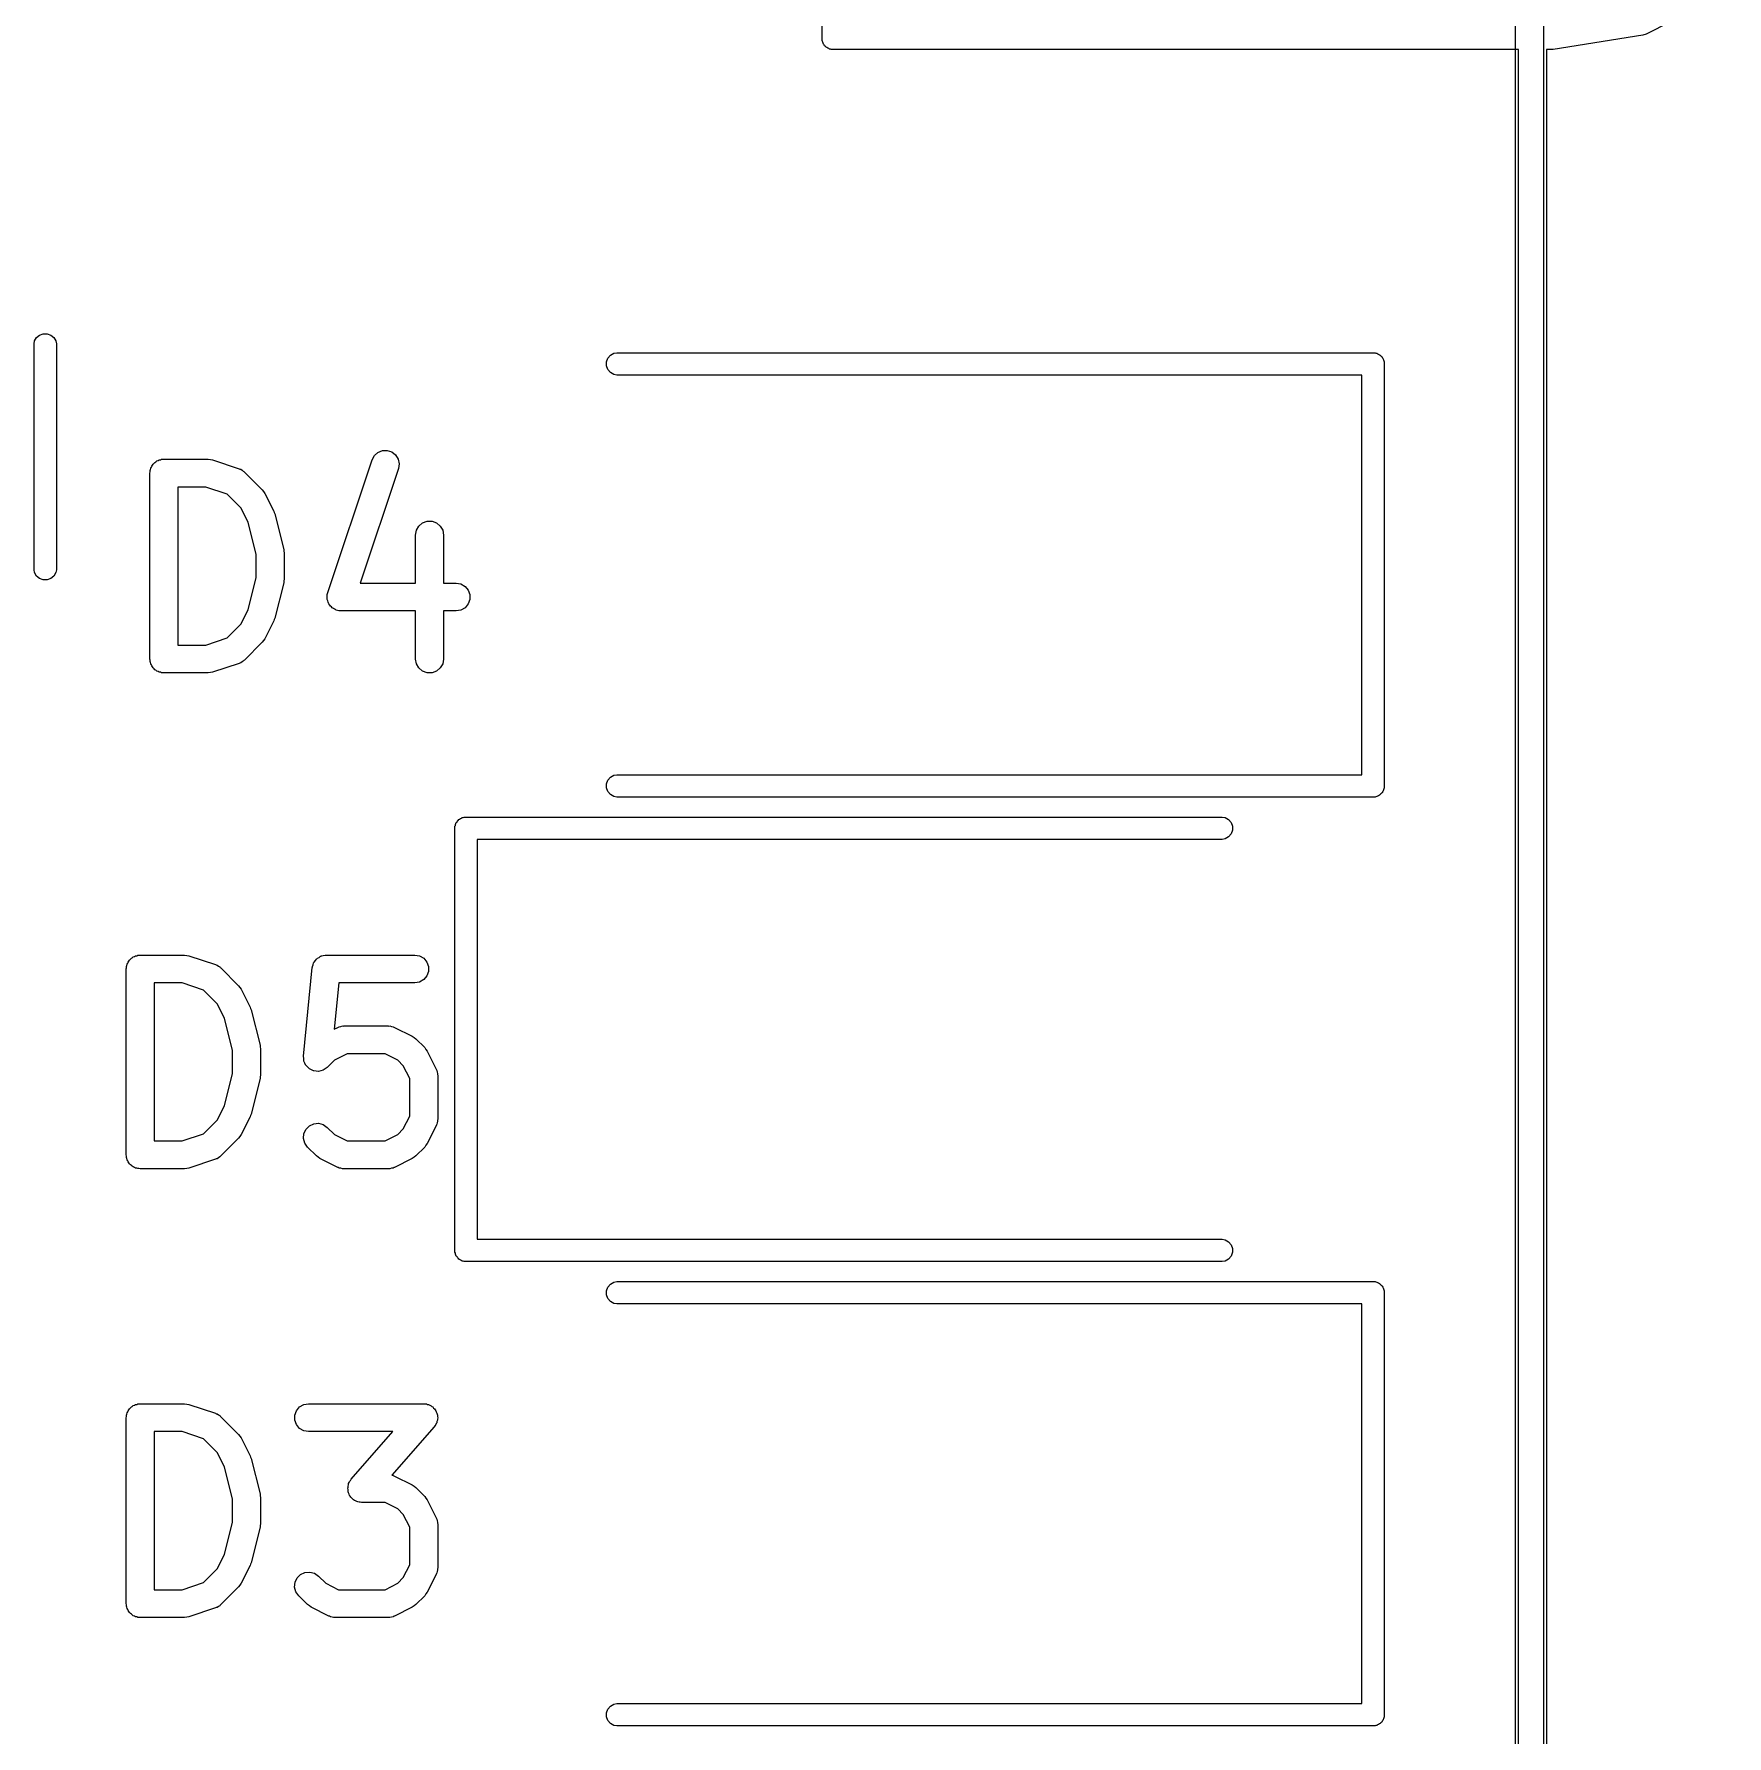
# Model space of a CAD drawing. Extents: x 51.7 to 144.6, y -96 to -33.3.
# Drawn here: x 134.84 to 143.94, y -70.38 to -61.23 of the extents above; entities that cross this region are included whole.
import ezdxf

# ---------------------------------------------------------------- set-up
doc = ezdxf.new("R2010")
doc.units = 0
doc.header["$MEASUREMENT"] = 0
doc.layers.add('BLACK', color=7, linetype='CONTINUOUS')

msp = doc.modelspace()

# ---------------------------------------------------------------- linework, layer by layer
at = {"layer": 'BLACK', "linetype": 'CONTINUOUS'}
for p, q in [((142.8, -77.6036), (142.8, -56.0611)), ((142.95, -56.0192), (142.95, -77.6036)), ((139.072, -61.2552), (139.072, -61.02)), ((143.936, -61.0055), (143.501, -61.2271)), ((143.501, -61.2271), (143.483, -61.2329)), ((139.072, -61.2553), (139.072, -61.2552)), ((139.072, -61.2606), (139.072, -61.2553)), ((139.074, -61.2656), (139.072, -61.2606)), ((139.075, -61.2708), (139.074, -61.2656)), ((139.077, -61.2755), (139.075, -61.2708)), ((139.079, -61.2805), (139.077, -61.2755)), ((139.083, -61.2845), (139.079, -61.2805)), ((139.085, -61.2892), (139.083, -61.2845)), ((139.089, -61.2926), (139.085, -61.2892)), ((139.093, -61.2967), (139.089, -61.2926)), ((139.097, -61.2993), (139.093, -61.2967)), ((139.102, -61.3028), (139.097, -61.2993)), ((139.107, -61.3046), (139.102, -61.3028)), ((139.111, -61.3073), (139.107, -61.3046)), ((139.116, -61.3082), (139.111, -61.3073)), ((139.121, -61.31), (139.116, -61.3082)), ((139.127, -61.31), (139.121, -61.31)), ((142.816, -61.31), (139.127, -61.31)), ((139.127, -61.31), (139.127, -61.31)), ((142.816, -81.3207), (142.816, -61.31)), ((142.997, -61.31), (142.966, -61.31)), ((142.966, -61.31), (142.966, -93.0776)), ((143.002, -61.3092), (142.997, -61.31)), ((143.483, -61.2329), (143.002, -61.3092)), ((134.835, -62.8927), (134.838, -62.8771)), ((134.838, -62.8771), (134.848, -62.8588)), ((134.848, -62.8588), (134.865, -62.8452)), ((134.865, -62.8452), (134.884, -62.8379)), ((134.884, -62.8379), (134.906, -62.8379)), ((134.906, -62.8379), (134.925, -62.8452)), ((134.925, -62.8452), (134.942, -62.8588)), ((134.942, -62.8588), (134.952, -62.8771)), ((134.952, -62.8771), (134.955, -62.8927)), ((134.835, -64.1073), (134.835, -62.8927)), ((134.955, -62.8927), (134.955, -64.1073)), ((137.913, -62.9894), (137.92, -62.9695)), ((137.92, -62.9695), (137.934, -62.9533)), ((137.934, -62.9533), (137.952, -62.9427)), ((137.952, -62.9427), (137.968, -62.94)), ((137.968, -62.94), (142.038, -62.94)), ((142.038, -62.94), (142.044, -62.94)), ((142.038, -62.94), (142.038, -62.94)), ((142.044, -62.94), (142.049, -62.9418)), ((142.049, -62.9418), (142.054, -62.9427)), ((142.054, -62.9427), (142.058, -62.9454)), ((142.058, -62.9454), (142.063, -62.9472)), ((142.063, -62.9472), (142.068, -62.9507)), ((142.068, -62.9507), (142.072, -62.9533)), ((142.072, -62.9533), (142.076, -62.9574)), ((142.076, -62.9574), (142.08, -62.9608)), ((142.08, -62.9608), (142.082, -62.9655)), ((142.082, -62.9655), (142.086, -62.9695)), ((142.086, -62.9695), (142.088, -62.9745)), ((137.913, -63.0106), (137.913, -62.9894)), ((137.92, -63.0305), (137.913, -63.0106)), ((137.934, -63.0467), (137.92, -63.0305)), ((137.952, -63.0573), (137.934, -63.0467)), ((137.968, -63.06), (137.952, -63.0573)), ((141.973, -63.06), (137.968, -63.06)), ((141.973, -65.21), (141.973, -63.06)), ((142.088, -62.9745), (142.09, -62.9792)), ((142.09, -62.9792), (142.091, -62.9844)), ((142.091, -62.9844), (142.093, -62.9894)), ((142.093, -62.9894), (142.093, -62.9947)), ((142.093, -62.9947), (142.093, -62.9948)), ((142.093, -62.9948), (142.093, -65.2752)), ((135.495, -63.5224), (135.502, -63.5202)), ((135.502, -63.5202), (135.507, -63.5169)), ((135.507, -63.5169), (135.514, -63.5158)), ((135.514, -63.5158), (135.52, -63.5135)), ((135.52, -63.5135), (135.526, -63.5135)), ((135.526, -63.5135), (135.533, -63.5124)), ((135.533, -63.5124), (135.771, -63.5124)), ((135.771, -63.5124), (135.783, -63.5145)), ((135.783, -63.5145), (135.795, -63.5162)), ((135.795, -63.5162), (135.938, -63.5638)), ((136.414, -64.2303), (136.652, -63.516)), ((136.652, -63.516), (136.665, -63.4931)), ((136.665, -63.4931), (136.684, -63.4759)), ((136.684, -63.4759), (136.708, -63.4663)), ((136.708, -63.4663), (136.734, -63.4656)), ((136.734, -63.4656), (136.759, -63.4738)), ((136.759, -63.4738), (136.779, -63.49)), ((136.779, -63.49), (136.793, -63.5122)), ((136.793, -63.5122), (136.798, -63.5377)), ((135.458, -63.5874), (135.459, -63.5809)), ((135.458, -64.5874), (135.458, -63.5874)), ((135.459, -63.5744), (135.461, -63.5682)), ((135.459, -63.5809), (135.459, -63.5744)), ((135.461, -63.5682), (135.462, -63.5617)), ((135.462, -63.5617), (135.466, -63.556)), ((135.466, -63.556), (135.468, -63.5499)), ((135.468, -63.5499), (135.472, -63.5449)), ((135.472, -63.5449), (135.475, -63.5392)), ((135.475, -63.5392), (135.48, -63.535)), ((135.48, -63.535), (135.485, -63.5299)), ((135.485, -63.5299), (135.49, -63.5266)), ((135.49, -63.5266), (135.495, -63.5224)), ((135.938, -63.5638), (135.941, -63.5659)), ((135.941, -63.5659), (135.946, -63.567)), ((135.946, -63.567), (135.953, -63.5721)), ((135.953, -63.5721), (135.96, -63.5763)), ((135.96, -63.5763), (135.963, -63.5795)), ((135.963, -63.5795), (135.967, -63.582)), ((135.967, -63.582), (136.062, -63.6772)), ((136.795, -63.5635), (136.589, -64.179)), ((136.798, -63.5377), (136.795, -63.5635)), ((135.608, -63.6624), (135.608, -64.5124)), ((135.759, -63.6624), (135.608, -63.6624)), ((135.873, -63.7006), (135.759, -63.6624)), ((135.947, -63.7747), (135.873, -63.7006)), ((136.062, -63.6772), (136.069, -63.687)), ((136.069, -63.687), (136.076, -63.6967)), ((136.076, -63.6967), (136.124, -63.7919)), ((135.986, -63.8517), (135.947, -63.7747)), ((136.124, -63.7919), (136.126, -63.7998)), ((136.029, -64.0252), (135.986, -63.8517)), ((136.126, -63.7998), (136.129, -63.8073)), ((136.129, -63.8073), (136.177, -63.9978)), ((136.891, -63.8951), (136.904, -63.8725)), ((136.904, -63.8725), (136.924, -63.8558)), ((136.924, -63.8558), (136.948, -63.8469)), ((136.948, -63.8469), (136.975, -63.8469)), ((136.975, -63.8469), (136.999, -63.8558)), ((136.999, -63.8558), (137.019, -63.8725)), ((137.019, -63.8725), (137.032, -63.8951)), ((136.886, -63.9207), (136.891, -63.8951)), ((136.886, -64.179), (136.886, -63.9207)), ((137.032, -63.8951), (137.036, -63.9207)), ((137.036, -63.9207), (137.036, -64.179)), ((136.029, -64.1496), (136.029, -64.0252)), ((136.177, -63.9978), (136.178, -64.0069)), ((136.178, -64.0069), (136.179, -64.016)), ((136.179, -64.016), (136.179, -64.1588)), ((134.838, -64.1229), (134.835, -64.1073)), ((134.848, -64.1412), (134.838, -64.1229)), ((134.865, -64.1548), (134.848, -64.1412)), ((134.884, -64.1621), (134.865, -64.1548)), ((134.925, -64.1548), (134.906, -64.1621)), ((134.942, -64.1412), (134.925, -64.1548)), ((134.952, -64.1229), (134.942, -64.1412)), ((134.955, -64.1073), (134.952, -64.1229)), ((135.986, -64.3231), (136.029, -64.1496)), ((136.179, -64.1588), (136.178, -64.1678)), ((134.906, -64.1621), (134.884, -64.1621)), ((136.177, -64.177), (136.129, -64.3675)), ((136.178, -64.1678), (136.177, -64.177)), ((136.41, -64.2561), (136.411, -64.2486)), ((136.411, -64.241), (136.413, -64.2358)), ((136.411, -64.2486), (136.411, -64.241)), ((136.413, -64.2358), (136.414, -64.2303)), ((136.589, -64.179), (136.886, -64.179)), ((137.036, -64.179), (137.104, -64.179)), ((137.104, -64.179), (137.13, -64.1836)), ((137.13, -64.1836), (137.153, -64.1966)), ((137.153, -64.1966), (137.169, -64.2165)), ((137.169, -64.2165), (137.178, -64.241)), ((137.178, -64.241), (137.178, -64.2671)), ((135.947, -64.4001), (135.986, -64.3231)), ((136.411, -64.2615), (136.41, -64.2561)), ((136.411, -64.2671), (136.411, -64.2615)), ((136.414, -64.2742), (136.411, -64.2671)), ((136.416, -64.2816), (136.414, -64.2742)), ((136.418, -64.2863), (136.416, -64.2816)), ((136.42, -64.2915), (136.418, -64.2863)), ((136.425, -64.2974), (136.42, -64.2915)), ((136.429, -64.3038), (136.425, -64.2974)), ((136.434, -64.3073), (136.429, -64.3038)), ((136.437, -64.3115), (136.434, -64.3073)), ((136.444, -64.3153), (136.437, -64.3115)), ((136.45, -64.32), (136.444, -64.3153)), ((136.455, -64.3218), (136.45, -64.32)), ((136.46, -64.3245), (136.455, -64.3218)), ((136.467, -64.3258), (136.46, -64.3245)), ((136.474, -64.3282), (136.467, -64.3258)), ((136.48, -64.3281), (136.474, -64.3282)), ((136.485, -64.329), (136.48, -64.3281)), ((136.886, -64.329), (136.485, -64.329)), ((136.886, -64.5874), (136.886, -64.329)), ((137.104, -64.329), (137.036, -64.329)), ((137.036, -64.329), (137.036, -64.5874)), ((137.13, -64.3245), (137.104, -64.329)), ((137.153, -64.3115), (137.13, -64.3245)), ((137.169, -64.2915), (137.153, -64.3115)), ((137.178, -64.2671), (137.169, -64.2915)), ((135.873, -64.4742), (135.947, -64.4001)), ((136.124, -64.3828), (136.076, -64.4781)), ((136.126, -64.375), (136.124, -64.3828)), ((136.129, -64.3675), (136.126, -64.375)), ((135.608, -64.5124), (135.759, -64.5124)), ((135.759, -64.5124), (135.873, -64.4742)), ((136.062, -64.4976), (135.967, -64.5928)), ((136.069, -64.4877), (136.062, -64.4976)), ((136.076, -64.4781), (136.069, -64.4877)), ((135.459, -64.5938), (135.458, -64.5874)), ((135.459, -64.6004), (135.459, -64.5938)), ((135.461, -64.6066), (135.459, -64.6004)), ((135.462, -64.613), (135.461, -64.6066)), ((135.466, -64.6187), (135.462, -64.613)), ((135.468, -64.6249), (135.466, -64.6187)), ((135.938, -64.6109), (135.795, -64.6585)), ((135.941, -64.6089), (135.938, -64.6109)), ((135.946, -64.6077), (135.941, -64.6089)), ((135.953, -64.6027), (135.946, -64.6077)), ((135.96, -64.5985), (135.953, -64.6027)), ((135.963, -64.5953), (135.96, -64.5985)), ((135.967, -64.5928), (135.963, -64.5953)), ((136.891, -64.613), (136.886, -64.5874)), ((136.904, -64.6356), (136.891, -64.613)), ((137.032, -64.613), (137.019, -64.6356)), ((137.036, -64.5874), (137.032, -64.613)), ((135.472, -64.6299), (135.468, -64.6249)), ((135.475, -64.6356), (135.472, -64.6299)), ((135.48, -64.6398), (135.475, -64.6356)), ((135.485, -64.6448), (135.48, -64.6398)), ((135.49, -64.6481), (135.485, -64.6448)), ((135.495, -64.6523), (135.49, -64.6481)), ((135.502, -64.6546), (135.495, -64.6523)), ((135.507, -64.6579), (135.502, -64.6546)), ((135.514, -64.659), (135.507, -64.6579)), ((135.52, -64.6612), (135.514, -64.659)), ((135.526, -64.6612), (135.52, -64.6612)), ((135.533, -64.6624), (135.526, -64.6612)), ((135.771, -64.6624), (135.533, -64.6624)), ((135.783, -64.6603), (135.771, -64.6624)), ((135.795, -64.6585), (135.783, -64.6603)), ((136.924, -64.6523), (136.904, -64.6356)), ((136.948, -64.6612), (136.924, -64.6523)), ((136.975, -64.6612), (136.948, -64.6612)), ((136.999, -64.6523), (136.975, -64.6612)), ((137.019, -64.6356), (136.999, -64.6523)), ((137.913, -65.2594), (137.92, -65.2395)), ((137.913, -65.2806), (137.913, -65.2594)), ((137.92, -65.2395), (137.934, -65.2233)), ((137.934, -65.2233), (137.952, -65.2127)), ((137.952, -65.2127), (137.968, -65.21)), ((137.968, -65.21), (141.973, -65.21)), ((137.92, -65.3005), (137.913, -65.2806)), ((137.934, -65.3167), (137.92, -65.3005)), ((137.952, -65.3273), (137.934, -65.3167)), ((137.968, -65.33), (137.952, -65.3273)), ((142.038, -65.33), (137.968, -65.33)), ((142.044, -65.33), (142.038, -65.33)), ((142.038, -65.33), (142.038, -65.33)), ((142.049, -65.3282), (142.044, -65.33)), ((142.054, -65.3273), (142.049, -65.3282)), ((142.058, -65.3246), (142.054, -65.3273)), ((142.063, -65.3228), (142.058, -65.3246)), ((142.068, -65.3193), (142.063, -65.3228)), ((142.072, -65.3167), (142.068, -65.3193)), ((142.076, -65.3126), (142.072, -65.3167)), ((142.08, -65.3092), (142.076, -65.3126)), ((142.082, -65.3045), (142.08, -65.3092)), ((142.086, -65.3005), (142.082, -65.3045)), ((142.088, -65.2955), (142.086, -65.3005)), ((142.09, -65.2908), (142.088, -65.2955)), ((142.091, -65.2856), (142.09, -65.2908)), ((142.093, -65.2806), (142.091, -65.2856)), ((142.093, -65.2752), (142.093, -65.2753)), ((142.093, -65.2753), (142.093, -65.2806)), ((137.133, -65.4431), (137.137, -65.4404)), ((137.137, -65.4404), (137.142, -65.4395)), ((137.142, -65.4395), (137.147, -65.4377)), ((137.147, -65.4377), (137.153, -65.4377)), ((137.153, -65.4377), (137.153, -65.4377)), ((137.153, -65.4377), (141.223, -65.4377)), ((141.223, -65.4377), (141.239, -65.4404)), ((141.239, -65.4404), (141.257, -65.451)), ((137.098, -65.4871), (137.1, -65.4821)), ((137.098, -65.4924), (137.098, -65.4871)), ((137.098, -67.7571), (137.098, -65.4924)), ((137.098, -65.4924), (137.098, -65.4924)), ((137.1, -65.4821), (137.101, -65.4768)), ((137.101, -65.4768), (137.103, -65.4722)), ((137.103, -65.4722), (137.105, -65.4672)), ((137.105, -65.4672), (137.109, -65.4631)), ((137.109, -65.4631), (137.111, -65.4585)), ((137.111, -65.4585), (137.115, -65.4551)), ((137.115, -65.4551), (137.119, -65.451)), ((137.119, -65.451), (137.123, -65.4483)), ((137.123, -65.4483), (137.128, -65.4449)), ((137.128, -65.4449), (137.133, -65.4431)), ((141.257, -65.451), (141.271, -65.4672)), ((141.271, -65.5281), (141.257, -65.5443)), ((141.271, -65.4672), (141.278, -65.4871)), ((141.278, -65.5082), (141.271, -65.5281)), ((141.278, -65.4871), (141.278, -65.5082)), ((141.223, -65.5577), (137.218, -65.5577)), ((137.218, -65.5577), (137.218, -67.7077)), ((141.239, -65.5549), (141.223, -65.5577)), ((141.257, -65.5443), (141.239, -65.5549)), ((135.331, -66.2544), (135.332, -66.2479)), ((135.331, -67.2544), (135.331, -66.2544)), ((135.332, -66.2414), (135.334, -66.2352)), ((135.332, -66.2479), (135.332, -66.2414)), ((135.334, -66.2352), (135.335, -66.2287)), ((135.335, -66.2287), (135.339, -66.223)), ((135.339, -66.223), (135.341, -66.2169)), ((135.341, -66.2169), (135.345, -66.2119)), ((135.345, -66.2119), (135.348, -66.2062)), ((135.348, -66.2062), (135.353, -66.202)), ((135.353, -66.202), (135.358, -66.1969)), ((135.358, -66.1969), (135.363, -66.1936)), ((135.363, -66.1936), (135.368, -66.1894)), ((135.368, -66.1894), (135.375, -66.1872)), ((135.375, -66.1872), (135.38, -66.1839)), ((135.38, -66.1839), (135.387, -66.1828)), ((135.387, -66.1828), (135.393, -66.1805)), ((135.393, -66.1805), (135.399, -66.1805)), ((135.399, -66.1805), (135.406, -66.1794)), ((135.406, -66.1794), (135.644, -66.1794)), ((135.644, -66.1794), (135.656, -66.1815)), ((135.656, -66.1815), (135.668, -66.1832)), ((135.668, -66.1832), (135.811, -66.2308)), ((135.811, -66.2308), (135.814, -66.2329)), ((135.814, -66.2329), (135.819, -66.234)), ((135.819, -66.234), (135.826, -66.2391)), ((135.826, -66.2391), (135.833, -66.2433)), ((135.833, -66.2433), (135.836, -66.2465)), ((135.836, -66.2465), (135.84, -66.249)), ((135.84, -66.249), (135.935, -66.3442)), ((136.284, -66.7231), (136.331, -66.2469)), ((136.331, -66.2469), (136.332, -66.2442)), ((136.332, -66.2414), (136.336, -66.2317)), ((136.332, -66.2442), (136.332, -66.2414)), ((136.336, -66.2317), (136.338, -66.2218)), ((136.338, -66.2218), (136.34, -66.2195)), ((136.34, -66.2195), (136.341, -66.2169)), ((136.341, -66.2169), (136.348, -66.209)), ((136.348, -66.209), (136.354, -66.2007)), ((136.354, -66.2007), (136.356, -66.1991)), ((136.356, -66.1991), (136.358, -66.1969)), ((136.358, -66.1969), (136.367, -66.1918)), ((136.367, -66.1918), (136.375, -66.186)), ((136.375, -66.186), (136.378, -66.1853)), ((136.378, -66.1853), (136.38, -66.1839)), ((136.38, -66.1839), (136.39, -66.1821)), ((136.39, -66.1821), (136.4, -66.1796)), ((136.4, -66.1796), (136.403, -66.1799)), ((136.403, -66.1799), (136.406, -66.1794)), ((136.406, -66.1794), (136.882, -66.1794)), ((136.882, -66.1794), (136.908, -66.1839)), ((136.908, -66.1839), (136.93, -66.1969)), ((136.93, -66.1969), (136.947, -66.2169)), ((136.947, -66.2169), (136.956, -66.2414)), ((136.956, -66.2414), (136.956, -66.2674)), ((135.481, -66.3294), (135.481, -67.1794)), ((135.632, -66.3294), (135.481, -66.3294)), ((135.746, -66.3676), (135.632, -66.3294)), ((135.935, -66.3442), (135.942, -66.3541)), ((135.942, -66.3541), (135.949, -66.3637)), ((136.474, -66.3294), (136.449, -66.5776)), ((136.882, -66.3294), (136.474, -66.3294)), ((136.908, -66.3249), (136.882, -66.3294)), ((136.93, -66.3118), (136.908, -66.3249)), ((136.947, -66.2919), (136.93, -66.3118)), ((136.956, -66.2674), (136.947, -66.2919)), ((135.82, -66.4417), (135.746, -66.3676)), ((135.859, -66.5187), (135.82, -66.4417)), ((135.949, -66.3637), (135.997, -66.4589)), ((135.902, -66.6922), (135.859, -66.5187)), ((135.997, -66.4589), (135.999, -66.4668)), ((135.999, -66.4668), (136.002, -66.4743)), ((136.002, -66.4743), (136.05, -66.6648)), ((136.449, -66.5776), (136.468, -66.5683)), ((136.468, -66.5683), (136.472, -66.567)), ((136.472, -66.567), (136.475, -66.5649)), ((136.475, -66.5649), (136.484, -66.5633)), ((136.484, -66.5633), (136.493, -66.5608)), ((136.493, -66.5608), (136.497, -66.5611)), ((136.497, -66.5611), (136.501, -66.5603)), ((136.501, -66.5603), (136.739, -66.5603)), ((136.739, -66.5603), (136.743, -66.5611)), ((136.743, -66.5611), (136.748, -66.5608)), ((136.748, -66.5608), (136.756, -66.5633)), ((136.756, -66.5633), (136.765, -66.5649)), ((136.765, -66.5649), (136.769, -66.567)), ((136.769, -66.567), (136.773, -66.5683)), ((136.773, -66.5683), (136.868, -66.6159)), ((136.868, -66.6159), (136.878, -66.623)), ((136.878, -66.623), (136.888, -66.6299)), ((136.888, -66.6299), (136.935, -66.6775)), ((135.902, -66.8166), (135.902, -66.6922)), ((136.05, -66.6648), (136.051, -66.6739)), ((136.051, -66.6739), (136.052, -66.683)), ((136.052, -66.683), (136.052, -66.8258)), ((136.284, -66.7236), (136.284, -66.7231)), ((136.284, -66.724), (136.284, -66.7236)), ((136.285, -66.7365), (136.284, -66.724)), ((136.519, -66.7103), (136.45, -66.7446)), ((136.722, -66.7103), (136.519, -66.7103)), ((136.79, -66.7446), (136.722, -66.7103)), ((136.935, -66.6775), (136.942, -66.6874)), ((136.942, -66.6874), (136.949, -66.697)), ((136.949, -66.697), (136.997, -66.7923)), ((136.286, -66.7491), (136.285, -66.7365)), ((136.286, -66.7495), (136.286, -66.7491)), ((136.286, -66.75), (136.286, -66.7495)), ((136.291, -66.7614), (136.286, -66.75)), ((136.296, -66.7728), (136.291, -66.7614)), ((136.297, -66.7732), (136.296, -66.7728)), ((136.297, -66.7736), (136.297, -66.7732)), ((136.306, -66.7825), (136.297, -66.7736)), ((136.315, -66.7915), (136.306, -66.7825)), ((136.315, -66.7917), (136.315, -66.7915)), ((136.315, -66.792), (136.315, -66.7917)), ((136.327, -66.7973), (136.315, -66.792)), ((136.338, -66.8028), (136.327, -66.7973)), ((136.339, -66.803), (136.338, -66.8028)), ((136.338, -66.8028), (136.338, -66.8028)), ((136.351, -66.8041), (136.339, -66.803)), ((136.364, -66.8054), (136.351, -66.8041)), ((136.365, -66.8053), (136.364, -66.8052)), ((136.364, -66.8052), (136.364, -66.8054)), ((136.377, -66.802), (136.365, -66.8053)), ((136.389, -66.7989), (136.377, -66.802)), ((136.39, -66.7987), (136.389, -66.7989)), ((136.4, -66.7913), (136.39, -66.7985)), ((136.39, -66.7985), (136.39, -66.7987)), ((136.411, -66.7843), (136.4, -66.7913)), ((136.45, -66.7446), (136.411, -66.7836)), ((136.411, -66.7836), (136.411, -66.7839)), ((136.411, -66.7839), (136.411, -66.7843)), ((136.82, -66.775), (136.79, -66.7446)), ((136.855, -66.8435), (136.82, -66.775)), ((136.997, -66.7923), (136.998, -66.7964)), ((136.998, -66.7964), (137, -66.8002)), ((137, -66.8002), (137.002, -66.8088)), ((137.002, -66.8088), (137.004, -66.8172)), ((135.859, -66.9901), (135.902, -66.8166)), ((136.05, -66.844), (136.002, -67.0345)), ((136.051, -66.8348), (136.05, -66.844)), ((136.052, -66.8258), (136.051, -66.8348)), ((136.855, -67.0462), (136.855, -66.8435)), ((137.004, -66.8172), (137.004, -66.8215)), ((137.004, -66.8215), (137.005, -66.8258)), ((137.005, -66.8258), (137.005, -67.0639)), ((135.82, -67.0671), (135.859, -66.9901)), ((135.746, -67.1412), (135.82, -67.0671)), ((135.997, -67.0498), (135.949, -67.1451)), ((135.999, -67.042), (135.997, -67.0498)), ((136.002, -67.0345), (135.999, -67.042)), ((136.315, -67.0977), (136.339, -67.0867)), ((136.339, -67.0867), (136.365, -67.0844)), ((136.365, -67.0844), (136.39, -67.0912)), ((136.82, -67.1147), (136.855, -67.0462)), ((137, -67.0896), (136.998, -67.0933)), ((137.002, -67.0809), (137, -67.0896)), ((137.004, -67.0725), (137.002, -67.0809)), ((137.005, -67.0639), (137.004, -67.0682)), ((137.004, -67.0682), (137.004, -67.0725)), ((135.481, -67.1794), (135.632, -67.1794)), ((135.632, -67.1794), (135.746, -67.1412)), ((135.935, -67.1646), (135.84, -67.2598)), ((135.942, -67.1547), (135.935, -67.1646)), ((135.949, -67.1451), (135.942, -67.1547)), ((136.284, -67.1657), (136.286, -67.1397)), ((136.29, -67.1908), (136.284, -67.1657)), ((136.286, -67.1397), (136.297, -67.1161)), ((136.297, -67.1161), (136.315, -67.0977)), ((136.39, -67.0912), (136.411, -67.1061)), ((136.411, -67.1061), (136.45, -67.1451)), ((136.45, -67.1451), (136.519, -67.1794)), ((136.519, -67.1794), (136.722, -67.1794)), ((136.722, -67.1794), (136.79, -67.1451)), ((136.79, -67.1451), (136.82, -67.1147)), ((136.997, -67.0974), (136.949, -67.1927)), ((136.998, -67.0933), (136.997, -67.0974)), ((135.332, -67.2608), (135.331, -67.2544)), ((135.332, -67.2674), (135.332, -67.2608)), ((135.334, -67.2736), (135.332, -67.2674)), ((135.826, -67.2697), (135.819, -67.2747)), ((135.833, -67.2655), (135.826, -67.2697)), ((135.836, -67.2623), (135.833, -67.2655)), ((135.84, -67.2598), (135.836, -67.2623)), ((136.305, -67.2122), (136.29, -67.1908)), ((136.353, -67.2598), (136.305, -67.2122)), ((136.363, -67.2667), (136.353, -67.2598)), ((136.372, -67.2738), (136.363, -67.2667)), ((136.878, -67.2667), (136.868, -67.2738)), ((136.888, -67.2598), (136.878, -67.2667)), ((136.935, -67.2122), (136.888, -67.2598)), ((136.942, -67.2023), (136.935, -67.2122)), ((136.949, -67.1927), (136.942, -67.2023)), ((135.335, -67.28), (135.334, -67.2736)), ((135.339, -67.2857), (135.335, -67.28)), ((135.341, -67.2919), (135.339, -67.2857)), ((135.345, -67.2969), (135.341, -67.2919)), ((135.348, -67.3026), (135.345, -67.2969)), ((135.353, -67.3068), (135.348, -67.3026)), ((135.358, -67.3118), (135.353, -67.3068)), ((135.363, -67.3151), (135.358, -67.3118)), ((135.368, -67.3193), (135.363, -67.3151)), ((135.375, -67.3216), (135.368, -67.3193)), ((135.38, -67.3249), (135.375, -67.3216)), ((135.387, -67.326), (135.38, -67.3249)), ((135.393, -67.3282), (135.387, -67.326)), ((135.399, -67.3282), (135.393, -67.3282)), ((135.406, -67.3294), (135.399, -67.3282)), ((135.644, -67.3294), (135.406, -67.3294)), ((135.656, -67.3273), (135.644, -67.3294)), ((135.668, -67.3255), (135.656, -67.3273)), ((135.811, -67.2779), (135.668, -67.3255)), ((135.814, -67.2759), (135.811, -67.2779)), ((135.819, -67.2747), (135.814, -67.2759)), ((136.468, -67.3215), (136.372, -67.2738)), ((136.472, -67.3227), (136.468, -67.3215)), ((136.475, -67.3249), (136.472, -67.3227)), ((136.484, -67.3264), (136.475, -67.3249)), ((136.493, -67.3289), (136.484, -67.3264)), ((136.497, -67.3286), (136.493, -67.3289)), ((136.501, -67.3294), (136.497, -67.3286)), ((136.739, -67.3294), (136.501, -67.3294)), ((136.743, -67.3286), (136.739, -67.3294)), ((136.748, -67.3289), (136.743, -67.3286)), ((136.756, -67.3264), (136.748, -67.3289)), ((136.765, -67.3249), (136.756, -67.3264)), ((136.769, -67.3227), (136.765, -67.3249)), ((136.773, -67.3215), (136.769, -67.3227)), ((136.868, -67.2738), (136.773, -67.3215)), ((137.218, -67.7077), (141.223, -67.7077)), ((141.223, -67.7077), (141.239, -67.7104)), ((141.239, -67.7104), (141.257, -67.721)), ((141.257, -67.721), (141.271, -67.7372)), ((137.098, -67.7782), (137.098, -67.7571)), ((137.1, -67.7833), (137.098, -67.7782)), ((137.101, -67.7885), (137.1, -67.7833)), ((137.103, -67.7931), (137.101, -67.7885)), ((137.105, -67.7981), (137.103, -67.7931)), ((137.109, -67.8022), (137.105, -67.7981)), ((137.111, -67.8068), (137.109, -67.8022)), ((137.115, -67.8103), (137.111, -67.8068)), ((137.119, -67.8143), (137.115, -67.8103)), ((137.123, -67.817), (137.119, -67.8143)), ((137.128, -67.8204), (137.123, -67.817)), ((137.133, -67.8223), (137.128, -67.8204)), ((137.137, -67.8249), (137.133, -67.8223)), ((141.257, -67.8143), (141.239, -67.8249)), ((141.271, -67.7981), (141.257, -67.8143)), ((141.271, -67.7372), (141.278, -67.7571)), ((141.278, -67.7782), (141.271, -67.7981)), ((141.278, -67.7571), (141.278, -67.7782)), ((137.142, -67.8258), (137.137, -67.8249)), ((137.147, -67.8277), (137.142, -67.8258)), ((137.153, -67.8277), (137.147, -67.8277)), ((141.223, -67.8277), (137.153, -67.8277)), ((137.153, -67.8277), (137.153, -67.8277)), ((141.239, -67.8249), (141.223, -67.8277)), ((137.913, -67.9848), (137.92, -67.9649)), ((137.913, -68.0059), (137.913, -67.9848)), ((137.92, -67.9649), (137.934, -67.9487)), ((137.934, -67.9487), (137.952, -67.9381)), ((137.952, -67.9381), (137.968, -67.9353)), ((137.968, -67.9353), (142.038, -67.9353)), ((142.038, -67.9353), (142.044, -67.9353)), ((142.038, -67.9353), (142.038, -67.9353)), ((142.044, -67.9353), (142.049, -67.9372)), ((142.049, -67.9372), (142.054, -67.9381)), ((142.054, -67.9381), (142.058, -67.9407)), ((142.058, -67.9407), (142.063, -67.9426)), ((142.063, -67.9426), (142.068, -67.946)), ((142.068, -67.946), (142.072, -67.9487)), ((142.072, -67.9487), (142.076, -67.9527)), ((142.076, -67.9527), (142.08, -67.9562)), ((142.08, -67.9562), (142.082, -67.9608)), ((142.082, -67.9608), (142.086, -67.9649)), ((142.086, -67.9649), (142.088, -67.9699)), ((142.088, -67.9699), (142.09, -67.9745)), ((142.09, -67.9745), (142.091, -67.9797)), ((142.091, -67.9797), (142.093, -67.9848)), ((142.093, -67.9848), (142.093, -67.9901)), ((142.093, -67.9901), (142.093, -67.9901)), ((142.093, -67.9901), (142.093, -70.2706)), ((137.92, -68.0258), (137.913, -68.0059)), ((137.934, -68.042), (137.92, -68.0258)), ((137.952, -68.0526), (137.934, -68.042)), ((137.968, -68.0553), (137.952, -68.0526)), ((141.973, -68.0553), (137.968, -68.0553)), ((141.973, -70.2053), (141.973, -68.0553)), ((135.334, -68.6482), (135.335, -68.6417)), ((135.335, -68.6417), (135.339, -68.636)), ((135.339, -68.636), (135.341, -68.6299)), ((135.341, -68.6299), (135.345, -68.6249)), ((135.345, -68.6249), (135.348, -68.6192)), ((135.348, -68.6192), (135.353, -68.615)), ((135.353, -68.615), (135.358, -68.6099)), ((135.358, -68.6099), (135.363, -68.6066)), ((135.363, -68.6066), (135.368, -68.6024)), ((135.368, -68.6024), (135.375, -68.6002)), ((135.375, -68.6002), (135.38, -68.5969)), ((135.38, -68.5969), (135.387, -68.5958)), ((135.387, -68.5958), (135.393, -68.5935)), ((135.393, -68.5935), (135.399, -68.5935)), ((135.399, -68.5935), (135.406, -68.5924)), ((135.406, -68.5924), (135.644, -68.5924)), ((135.644, -68.5924), (135.656, -68.5945)), ((135.656, -68.5945), (135.668, -68.5962)), ((135.668, -68.5962), (135.811, -68.6438)), ((135.811, -68.6438), (135.814, -68.6459)), ((135.814, -68.6459), (135.819, -68.647)), ((136.237, -68.6544), (136.246, -68.6299)), ((136.246, -68.6299), (136.262, -68.6099)), ((136.262, -68.6099), (136.285, -68.5969)), ((136.285, -68.5969), (136.311, -68.5924)), ((136.311, -68.5924), (136.93, -68.5924)), ((136.93, -68.5924), (136.937, -68.5937)), ((136.937, -68.5937), (136.944, -68.5938)), ((136.944, -68.5938), (136.95, -68.5959)), ((136.95, -68.5959), (136.955, -68.5969)), ((136.955, -68.5969), (136.962, -68.6006)), ((136.962, -68.6006), (136.969, -68.6032)), ((136.969, -68.6032), (136.973, -68.607)), ((136.973, -68.607), (136.978, -68.6099)), ((136.978, -68.6099), (136.983, -68.6155)), ((136.983, -68.6155), (136.988, -68.6204)), ((136.988, -68.6204), (136.991, -68.6254)), ((136.991, -68.6254), (136.995, -68.6299)), ((136.995, -68.6299), (136.997, -68.6368)), ((136.997, -68.6368), (137.001, -68.6432)), ((137.001, -68.6432), (137.002, -68.6489)), ((135.331, -68.6674), (135.332, -68.6609)), ((135.331, -69.6674), (135.331, -68.6674)), ((135.332, -68.6544), (135.334, -68.6482)), ((135.332, -68.6609), (135.332, -68.6544)), ((135.819, -68.647), (135.826, -68.6521)), ((135.826, -68.6521), (135.833, -68.6563)), ((135.833, -68.6563), (135.836, -68.6595)), ((135.836, -68.6595), (135.84, -68.662)), ((135.84, -68.662), (135.935, -68.7572)), ((136.237, -68.6804), (136.237, -68.6544)), ((136.246, -68.7049), (136.237, -68.6804)), ((136.262, -68.7248), (136.246, -68.7049)), ((136.285, -68.7379), (136.262, -68.7248)), ((136.311, -68.7424), (136.285, -68.7379)), ((136.986, -68.7168), (136.759, -68.9768)), ((136.99, -68.7105), (136.986, -68.7168)), ((136.995, -68.7049), (136.99, -68.7105)), ((136.997, -68.6994), (136.995, -68.7049)), ((137, -68.6945), (136.997, -68.6994)), ((137.001, -68.6873), (137, -68.6945)), ((137.004, -68.6804), (137.001, -68.6873)), ((137.002, -68.6489), (137.004, -68.6544)), ((137.004, -68.6544), (137.004, -68.6617)), ((137.004, -68.6617), (137.005, -68.6689)), ((137.005, -68.6689), (137.004, -68.6746)), ((137.004, -68.6746), (137.004, -68.6804)), ((135.481, -68.7424), (135.481, -69.5924)), ((135.632, -68.7424), (135.481, -68.7424)), ((135.746, -68.7806), (135.632, -68.7424)), ((135.82, -68.8547), (135.746, -68.7806)), ((135.935, -68.7572), (135.942, -68.767)), ((135.942, -68.767), (135.949, -68.7767)), ((135.949, -68.7767), (135.997, -68.8719)), ((136.764, -68.7424), (136.311, -68.7424)), ((136.54, -68.9989), (136.764, -68.7424)), ((135.859, -68.9317), (135.82, -68.8547)), ((135.997, -68.8719), (135.999, -68.8798)), ((135.999, -68.8798), (136.002, -68.8873)), ((136.002, -68.8873), (136.05, -69.0778)), ((135.902, -69.1052), (135.859, -68.9317)), ((136.529, -69.0163), (136.531, -69.0108)), ((136.531, -69.0108), (136.536, -69.0052)), ((136.536, -69.0052), (136.54, -68.9989)), ((136.759, -68.9768), (136.765, -68.9779)), ((136.765, -68.9779), (136.769, -68.98)), ((136.769, -68.98), (136.773, -68.9813)), ((136.773, -68.9813), (136.868, -69.0289)), ((136.05, -69.0778), (136.051, -69.0869)), ((136.051, -69.0869), (136.052, -69.096)), ((136.052, -69.096), (136.052, -69.2388)), ((136.521, -69.0468), (136.523, -69.0411)), ((136.523, -69.054), (136.521, -69.0468)), ((136.523, -69.0353), (136.525, -69.0284)), ((136.523, -69.0411), (136.523, -69.0353)), ((136.523, -69.0614), (136.523, -69.054)), ((136.524, -69.0668), (136.523, -69.0614)), ((136.525, -69.0725), (136.524, -69.0668)), ((136.525, -69.0284), (136.526, -69.0212)), ((136.529, -69.0789), (136.525, -69.0725)), ((136.526, -69.0212), (136.529, -69.0163)), ((136.531, -69.0858), (136.529, -69.0789)), ((136.535, -69.0903), (136.531, -69.0858)), ((136.538, -69.0953), (136.535, -69.0903)), ((136.543, -69.1002), (136.538, -69.0953)), ((136.548, -69.1058), (136.543, -69.1002)), ((136.868, -69.0289), (136.878, -69.036)), ((136.878, -69.036), (136.888, -69.0429)), ((136.888, -69.0429), (136.935, -69.0905)), ((136.935, -69.0905), (136.942, -69.1004)), ((136.942, -69.1004), (136.949, -69.11)), ((135.902, -69.2296), (135.902, -69.1052)), ((136.553, -69.1087), (136.548, -69.1058)), ((136.558, -69.1125), (136.553, -69.1087)), ((136.564, -69.1151), (136.558, -69.1125)), ((136.571, -69.1188), (136.564, -69.1151)), ((136.576, -69.1198), (136.571, -69.1188)), ((136.582, -69.1219), (136.576, -69.1198)), ((136.589, -69.1221), (136.582, -69.1219)), ((136.596, -69.1233), (136.589, -69.1221)), ((136.722, -69.1233), (136.596, -69.1233)), ((136.79, -69.1576), (136.722, -69.1233)), ((136.82, -69.188), (136.79, -69.1576)), ((136.855, -69.2565), (136.82, -69.188)), ((136.949, -69.11), (136.997, -69.2053)), ((135.859, -69.4031), (135.902, -69.2296)), ((136.05, -69.257), (136.002, -69.4475)), ((136.051, -69.2478), (136.05, -69.257)), ((136.052, -69.2388), (136.051, -69.2478)), ((136.855, -69.4592), (136.855, -69.2565)), ((136.997, -69.2053), (136.998, -69.2094)), ((136.998, -69.2094), (137, -69.2132)), ((137, -69.2132), (137.002, -69.2218)), ((137.002, -69.2218), (137.004, -69.2302)), ((137.004, -69.2302), (137.004, -69.2345)), ((137.004, -69.2345), (137.005, -69.2388)), ((137.005, -69.2388), (137.005, -69.4769)), ((135.82, -69.4801), (135.859, -69.4031)), ((135.997, -69.4628), (135.949, -69.5581)), ((135.999, -69.455), (135.997, -69.4628)), ((136.002, -69.4475), (135.999, -69.455)), ((136.82, -69.5277), (136.855, -69.4592)), ((135.632, -69.5924), (135.746, -69.5542)), ((135.746, -69.5542), (135.82, -69.4801)), ((135.949, -69.5581), (135.942, -69.5677)), ((136.236, -69.5787), (136.238, -69.5527)), ((136.238, -69.5527), (136.249, -69.5291)), ((136.249, -69.5291), (136.268, -69.5107)), ((136.268, -69.5107), (136.291, -69.4997)), ((136.291, -69.4997), (136.317, -69.4974)), ((136.317, -69.4974), (136.342, -69.5042)), ((136.342, -69.5042), (136.364, -69.5191)), ((136.364, -69.5191), (136.403, -69.5581)), ((136.403, -69.5581), (136.471, -69.5924)), ((136.722, -69.5924), (136.79, -69.5581)), ((136.79, -69.5581), (136.82, -69.5277)), ((136.997, -69.5104), (136.949, -69.6057)), ((136.998, -69.5063), (136.997, -69.5104)), ((137, -69.5026), (136.998, -69.5063)), ((137.002, -69.4939), (137, -69.5026)), ((137.004, -69.4855), (137.002, -69.4939)), ((137.005, -69.4769), (137.004, -69.4812)), ((137.004, -69.4812), (137.004, -69.4855)), ((135.481, -69.5924), (135.632, -69.5924)), ((135.935, -69.5776), (135.84, -69.6728)), ((135.942, -69.5677), (135.935, -69.5776)), ((136.243, -69.6038), (136.236, -69.5787)), ((136.258, -69.6252), (136.243, -69.6038)), ((136.305, -69.6728), (136.258, -69.6252)), ((136.471, -69.5924), (136.722, -69.5924)), ((136.935, -69.6252), (136.888, -69.6728)), ((136.942, -69.6153), (136.935, -69.6252)), ((136.949, -69.6057), (136.942, -69.6153)), ((135.332, -69.6738), (135.331, -69.6674)), ((135.332, -69.6804), (135.332, -69.6738)), ((135.334, -69.6866), (135.332, -69.6804)), ((135.335, -69.693), (135.334, -69.6866)), ((135.339, -69.6987), (135.335, -69.693)), ((135.341, -69.7049), (135.339, -69.6987)), ((135.345, -69.7099), (135.341, -69.7049)), ((135.348, -69.7156), (135.345, -69.7099)), ((135.353, -69.7198), (135.348, -69.7156)), ((135.358, -69.7248), (135.353, -69.7198)), ((135.363, -69.7281), (135.358, -69.7248)), ((135.368, -69.7323), (135.363, -69.7281)), ((135.375, -69.7346), (135.368, -69.7323)), ((135.38, -69.7379), (135.375, -69.7346)), ((135.387, -69.739), (135.38, -69.7379)), ((135.393, -69.7412), (135.387, -69.739)), ((135.399, -69.7412), (135.393, -69.7412)), ((135.406, -69.7424), (135.399, -69.7412)), ((135.644, -69.7424), (135.406, -69.7424)), ((135.656, -69.7403), (135.644, -69.7424)), ((135.668, -69.7385), (135.656, -69.7403)), ((135.811, -69.6909), (135.668, -69.7385)), ((135.814, -69.6889), (135.811, -69.6909)), ((135.819, -69.6877), (135.814, -69.6889)), ((135.826, -69.6827), (135.819, -69.6877)), ((135.833, -69.6785), (135.826, -69.6827)), ((135.836, -69.6753), (135.833, -69.6785)), ((135.84, -69.6728), (135.836, -69.6753)), ((136.315, -69.6797), (136.305, -69.6728)), ((136.325, -69.6868), (136.315, -69.6797)), ((136.42, -69.7345), (136.325, -69.6868)), ((136.424, -69.7357), (136.42, -69.7345)), ((136.428, -69.7379), (136.424, -69.7357)), ((136.437, -69.7394), (136.428, -69.7379)), ((136.445, -69.7419), (136.437, -69.7394)), ((136.449, -69.7416), (136.445, -69.7419)), ((136.454, -69.7424), (136.449, -69.7416)), ((136.739, -69.7424), (136.454, -69.7424)), ((136.743, -69.7416), (136.739, -69.7424)), ((136.748, -69.7419), (136.743, -69.7416)), ((136.756, -69.7394), (136.748, -69.7419)), ((136.765, -69.7379), (136.756, -69.7394)), ((136.769, -69.7357), (136.765, -69.7379)), ((136.773, -69.7345), (136.769, -69.7357)), ((136.868, -69.6868), (136.773, -69.7345)), ((136.878, -69.6797), (136.868, -69.6868)), ((136.888, -69.6728), (136.878, -69.6797)), ((137.913, -70.2548), (137.92, -70.2349)), ((137.913, -70.2759), (137.913, -70.2548)), ((137.92, -70.2958), (137.913, -70.2759)), ((137.92, -70.2349), (137.934, -70.2187)), ((137.934, -70.2187), (137.952, -70.2081)), ((137.952, -70.2081), (137.968, -70.2053)), ((137.968, -70.2053), (141.973, -70.2053)), ((142.088, -70.2908), (142.086, -70.2958)), ((142.09, -70.2862), (142.088, -70.2908)), ((142.091, -70.2809), (142.09, -70.2862)), ((142.093, -70.2759), (142.091, -70.2809)), ((142.093, -70.2706), (142.093, -70.2706)), ((142.093, -70.2706), (142.093, -70.2759)), ((137.934, -70.312), (137.92, -70.2958)), ((137.952, -70.3226), (137.934, -70.312)), ((137.968, -70.3253), (137.952, -70.3226)), ((142.038, -70.3253), (137.968, -70.3253)), ((142.044, -70.3253), (142.038, -70.3253)), ((142.038, -70.3253), (142.038, -70.3253)), ((142.049, -70.3235), (142.044, -70.3253)), ((142.054, -70.3226), (142.049, -70.3235)), ((142.058, -70.3199), (142.054, -70.3226)), ((142.063, -70.3181), (142.058, -70.3199)), ((142.068, -70.3147), (142.063, -70.3181)), ((142.072, -70.312), (142.068, -70.3147)), ((142.076, -70.3079), (142.072, -70.312)), ((142.08, -70.3045), (142.076, -70.3079)), ((142.082, -70.2999), (142.08, -70.3045)), ((142.086, -70.2958), (142.082, -70.2999))]:
    msp.add_line(p, q, dxfattribs=at)

doc.saveas('drawing.dxf')
